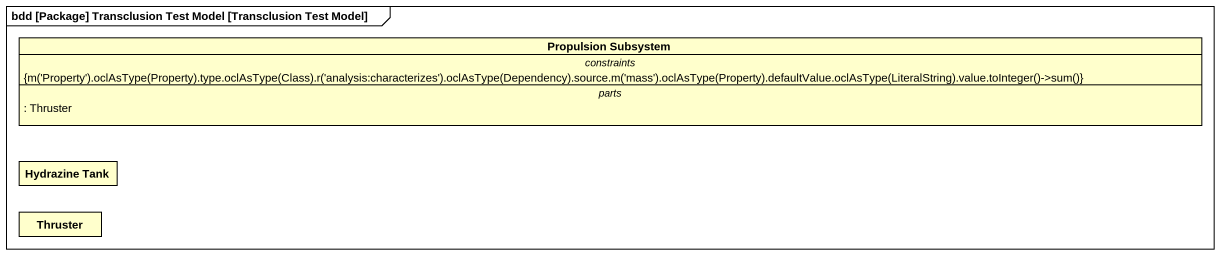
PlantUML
@startuml
mainframe bdd [Package] Transclusion Test Model [Transclusion Test Model]
hide circle
hide empty members
class "Propulsion Subsystem" as Propulsion_Subsystem {
  -- constraints --
  {field} {m('Property').oclAsType(Property).type.oclAsType(Class).r('analysis:characterizes').oclAsType(Dependency).source.m('mass').oclAsType(Property).defaultValue.oclAsType(LiteralString).value.toInteger()->sum()}
  -- parts --
  : Thruster
}
class "Hydrazine Tank" as Hydrazine_Tank
class Thruster
@enduml
